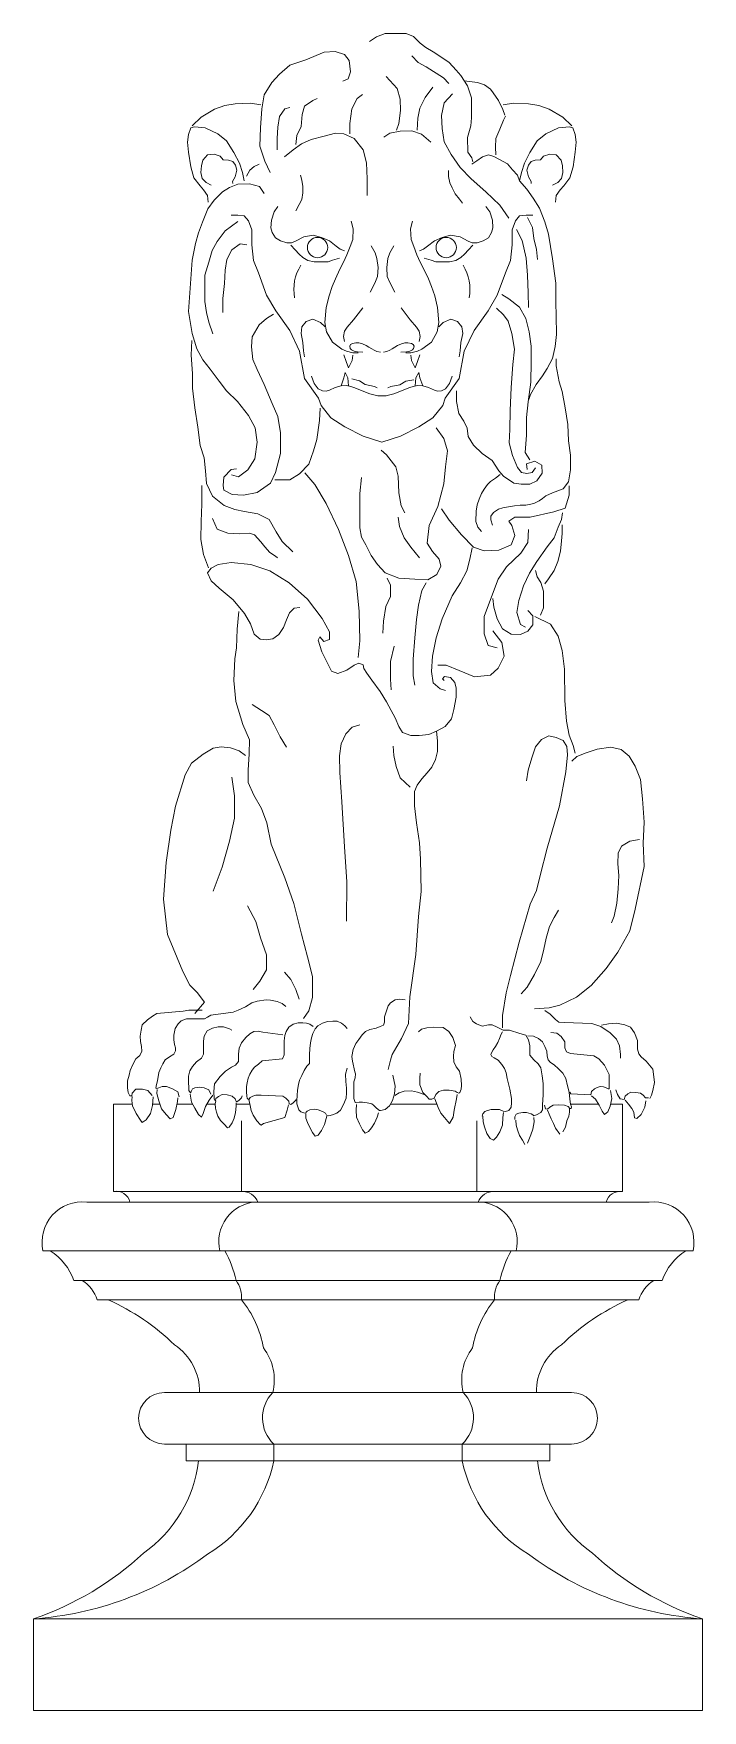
# Model space of a CAD drawing. Extents: x 23259 to 24153, y 21358 to 22248.
# Drawn here: x 23259 to 23614, y 21358 to 22248 of the extents above; entities that cross this region are included whole.
import ezdxf

# ---------------------------------------------------------------- set-up
doc = ezdxf.new("R2010")
doc.units = 0
doc.header["$MEASUREMENT"] = 0
doc.layers.add('www.cadpirate.com', color=7, linetype='CONTINUOUS', lineweight=5)

# ---------------------------------------------------------------- blocks, each defined once
blk = doc.blocks.new('A$C6BB95B9E')
at = {"layer": 'www.cadpirate.com'}
for p, q in [((42.5, 275.44), (42.5, 321.78)), ((52.47, 321.78), (42.5, 321.78)), ((67.14, 321.78), (63.14, 321.78)), ((84.33, 321.78), (76.12, 321.78)), ((96.43, 321.78), (91.96, 321.78)), ((114.76, 321.78), (107.55, 321.78)), ((179.76, 321.78), (179.84, 321.78)), ((189.41, 321.78), (214.07, 321.78)), ((284.92, 321.78), (299.96, 321.78)), ((306.17, 321.78), (312.5, 321.78)), ((312.5, 275.44), (312.5, 321.78)), ((110.41, 275.44), (110.41, 312.99)), ((235.26, 275.44), (235.26, 312.99)), ((177.5, 269.84), (28.26, 269.84)), ((177.5, 275.44), (42.5, 275.44)), ((177.5, 275.44), (312.5, 275.44)), ((177.5, 269.84), (326.74, 269.84)), ((177.5, 243.89), (5.01, 243.89)), ((177.5, 243.89), (349.99, 243.89)), ((177.5, 228.17), (21.42, 228.17)), ((177.5, 228.17), (333.58, 228.17)), ((177.5, 217.93), (33.73, 217.93)), ((177.5, 217.93), (321.27, 217.93)), ((177.5, 168.74), (69.42, 168.74)), ((177.5, 168.74), (285.58, 168.74)), ((177.5, 141.42), (69.42, 141.42)), ((80.93, 132.54), (80.93, 141.42)), ((127.51, 132.54), (127.51, 141.42)), ((177.5, 141.42), (285.58, 141.42)), ((227.49, 132.54), (227.49, 141.42)), ((274.07, 132.54), (274.07, 141.42)), ((177.5, 132.54), (80.93, 132.54)), ((177.5, 132.54), (274.07, 132.54)), ((177.5, 48.66), (0, 48.66)), ((0, 48.66), (0, 0)), ((177.5, 48.66), (355, 48.66)), ((355, 48.66), (355, 0)), ((0, 0), (177.5, 0)), ((355, 0), (177.5, 0))]:
    blk.add_line(p, q, dxfattribs=at)
for points in [[(178.27, 885.8), (181.93, 888.24), (186.61, 890), (192.71, 890), (197.8, 890), (201.67, 888.38), (205.18, 884.93), (208.18, 882.55), (212.04, 880.31), (217.13, 876.86), (220.59, 874.62), (224.25, 870.56), (226.69, 867.71), (230.36, 862.22), (232.39, 855.92), (232.39, 851.45), (232.39, 845.35), (231.99, 841.08), (230.36, 834.77), (230.56, 827.05), (232.6, 824), (233.21, 821.97)], [(125.52, 816.3), (122.67, 822.31), (120.14, 830.21), (120.46, 840.01), (121.09, 850.12), (122.36, 857.39), (126.47, 864.03), (130.58, 868.45), (135.96, 873.19), (144.5, 876.04), (154.31, 880.15), (160, 880.46), (165.06, 878.88), (167.59, 875.72), (168.23, 869.72), (166.96, 865.93), (164.11, 864.66)], [(200.74, 878.25), (204.15, 874.55), (208.43, 872.27), (217.54, 866.58), (220.39, 863.45)], [(192.58, 838.74), (193.85, 842.22), (194.8, 849.17), (194.48, 855.18), (192.9, 860.87), (187.21, 867.19)], [(228.53, 864.97), (235.59, 864.1), (239.4, 862.83), (242.58, 860.45), (243.85, 858.55), (246.71, 854.42), (249.09, 849.66), (250.2, 846.65)], [(139.12, 831.16), (139.76, 835.9), (141.97, 840.64), (142.6, 846.96), (143.87, 851.39), (148.3, 854.55), (150.51, 855.49)], [(167.91, 836.85), (167.91, 842.22), (168.86, 850.12), (171.71, 855.49), (174.55, 857.71)], [(203.66, 838.74), (203.97, 845.06), (204.92, 850.44), (207.77, 856.13), (211.88, 861.5)], [(222.33, 858), (217.9, 853.2), (216.42, 846.56), (216.79, 839.54), (217.9, 832.53), (221.6, 825.89), (226.4, 818.87), (232.31, 812.97), (240.07, 805.96), (247.46, 798.94), (252.26, 791.93)], [(84.11, 841.07), (88.88, 845.65), (96.02, 849.86), (101.52, 851.87), (107.02, 852.61), (115.08, 852.97), (120.58, 852.24)], [(129.32, 828.31), (129.32, 834.32), (129.63, 840.32), (130.58, 846.01), (133.43, 850.12), (135.96, 850.75)], [(245.28, 825.55), (245.12, 829.67), (245.28, 834.27), (247.5, 839.19), (249.41, 843.95), (250.52, 846.17)], [(285.64, 841.07), (280.87, 845.65), (273.73, 849.86), (268.23, 851.87), (262.73, 852.61), (254.67, 852.97), (249.17, 852.24)], [(92.72, 800.43), (92.36, 804.09), (90.26, 807.09), (88.37, 809.09), (85.07, 813.45), (83.42, 819.34), (82.24, 826.99), (81.77, 832.29), (82.28, 836.49), (83.56, 839.97), (85.39, 840.52), (91.08, 839.97), (97.86, 836.86), (102.44, 833.02), (106.28, 826.79), (109.22, 821.12), (110.87, 816.17), (111.78, 811.78)], [(133.11, 824.52), (137.86, 828.31), (142.29, 831.47), (147.35, 833.69), (154.31, 835.58), (160.32, 837.16), (164.75, 836.85), (170.12, 834.32), (174.87, 828.31), (176.77, 821.36), (177.08, 812.83), (177.08, 803.98)], [(185.94, 834.95), (189.1, 837.16), (194.48, 838.11), (200.81, 838.43), (205.87, 836.53), (210.93, 832.42)], [(277.03, 800.43), (277.39, 804.09), (279.49, 807.09), (281.38, 809.09), (284.68, 813.45), (286.33, 819.34), (287.51, 826.99), (287.98, 832.29), (287.47, 836.49), (286.19, 839.97), (284.35, 840.52), (278.67, 839.97), (271.89, 836.86), (267.31, 833.02), (263.47, 826.79), (260.53, 821.12), (258.88, 816.17), (257.97, 811.78)], [(94.26, 809.45), (91.55, 810.86), (89.55, 813.1), (88.84, 816.28), (89.08, 819.81), (89.79, 822.87), (92.38, 825.58), (95.8, 826.05), (99.1, 824.99), (100.63, 822.99), (103.46, 822.87), (105.7, 822.05), (107.11, 820.16), (107.94, 817.45), (106.99, 813.92), (105.58, 811.45), (105.7, 810.39)], [(113.01, 814.39), (114.77, 817.57), (117.13, 819.46), (119.72, 820.63)], [(232.57, 820.63), (235.27, 822.53), (238.29, 824.59), (241.47, 825.55), (244.32, 824.75), (247.34, 823.17), (251.47, 820.79), (254.17, 817.61), (256.87, 814.76)], [(275.49, 809.45), (278.2, 810.86), (280.2, 813.1), (280.91, 816.28), (280.67, 819.81), (279.96, 822.87), (277.37, 825.58), (273.95, 826.05), (270.65, 824.99), (269.12, 822.99), (266.29, 822.87), (264.05, 822.05), (262.64, 820.16), (261.81, 817.45), (262.76, 813.92), (264.17, 811.45), (264.05, 810.39)], [(105.06, 655.74), (108.7, 654.77), (113.8, 658.41), (117.44, 664.23), (118.65, 673.2), (117.68, 680.72), (114.04, 687.27), (108.21, 694.79), (102.39, 700.36), (98.43, 705.48), (93.77, 711.85), (89.84, 716.76), (86.65, 722.64), (84.19, 730.74), (82.23, 742.51), (84.19, 769.72), (85.91, 778.55), (87.58, 784.3), (89.61, 789.87), (92.52, 796.95), (95.81, 801.5), (100.24, 806.06), (104.04, 808.21), (108.35, 810.11), (114.68, 810.23), (119.87, 808.84), (122.4, 805.05)], [(141.63, 814.84), (142.35, 812.2), (142.83, 808.83), (142.83, 805.47), (142.35, 801.87), (140.91, 799.23), (139.23, 795.87)], [(220.2, 817.24), (220.2, 814.12), (220.92, 810.76), (222.12, 808.11), (223.81, 804.99), (225.97, 802.11), (227.65, 799.95)], [(256.87, 814.76), (257.97, 811.78), (261.75, 807.34), (265.1, 802.71), (268.58, 797.31), (271.28, 790.1), (273.34, 783.54), (275.33, 770.38), (277.12, 757.56), (277.12, 747.18), (277.37, 740.24), (277.49, 730.28), (276.9, 723.95), (275.5, 717.51), (272.56, 712.23), (270.1, 708.42), (266.7, 703.73), (263.65, 698.46), (262.83, 695.77)], [(104.85, 793.66), (108.35, 793.66), (111.86, 793.22), (114.05, 790.6), (115.8, 785.78), (115.8, 777.91), (116.67, 769.59), (119.3, 763.03), (123.68, 751.21), (128.5, 742.9), (135.95, 732.39), (141.2, 721.45), (143.83, 707.01), (151.28, 696.51), (152.59, 692.57), (157.85, 686.01), (165.29, 681.19), (174.93, 676.38), (184.87, 673.07)], [(129.73, 798.12), (127.62, 795.32), (126.22, 790.89), (125.99, 786.92), (126.69, 784.35), (128.32, 781.55), (131.13, 779.92), (134.4, 778.99), (136.97, 778.99), (139.01, 779.87), (143.37, 782.12), (148.48, 783.02), (152.84, 781.82), (157.04, 780.02), (160.65, 777.17), (162.75, 775.52), (165.01, 774.62)], [(264.9, 793.66), (261.4, 793.66), (257.89, 793.22), (255.7, 790.6), (253.95, 785.78), (253.95, 777.91), (253.08, 769.59), (250.45, 763.03), (246.07, 751.21), (241.25, 742.9), (233.8, 732.39), (228.55, 721.45), (225.92, 707.01), (218.47, 696.51), (217.16, 692.57), (211.9, 686.01), (204.46, 681.19), (194.82, 676.38), (184.87, 673.07)], [(240.02, 798.12), (242.13, 795.32), (243.53, 790.89), (243.76, 786.92), (243.06, 784.35), (241.42, 781.55), (238.62, 779.92), (235.35, 778.99), (232.78, 778.99), (230.74, 779.87), (226.38, 782.12), (221.27, 783.02), (216.91, 781.82), (212.71, 780.02), (209.1, 777.17), (207, 775.52), (204.74, 774.62)], [(262.21, 792.32), (264.79, 787.15), (265.5, 781.28), (266.91, 775.41), (267.38, 770.01)], [(108.35, 790.16), (101.78, 785.35), (97.4, 779.66), (94.77, 774.84), (93.02, 768.72), (90.83, 761.71), (90.83, 755.15), (90.83, 747.71), (91.71, 742.02), (93.02, 736.77), (95.21, 730.64)], [(168.55, 790.34), (169.71, 786.27), (169.42, 780.74), (167.97, 776.95), (166.27, 772.49), (164.48, 768.69), (162.58, 765), (160.2, 759.89), (158.53, 755.72), (156.82, 750.82), (155.34, 744.54), (154.6, 736.6), (155.53, 731.63), (158.62, 726.21), (163.6, 722.54), (166, 721.38), (169.53, 720.46), (172.24, 720.62)], [(201.2, 790.34), (200.04, 786.27), (200.33, 780.74), (201.78, 776.95), (203.48, 772.49), (205.27, 768.69), (207.17, 765), (209.55, 759.89), (211.22, 755.72), (212.93, 750.82), (214.41, 744.54), (215.15, 736.6), (214.22, 731.63), (211.13, 726.21), (206.15, 722.54), (203.75, 721.38), (200.22, 720.46), (197.5, 720.62)], [(256.33, 785.98), (259.39, 780.11), (261.5, 770.71), (262.21, 761.79), (262.44, 752.4), (262.68, 744.65)], [(113.17, 777.91), (109.67, 778.34), (105.29, 775.28), (102.66, 770.03), (101.78, 764.34), (101.34, 757.34), (100.47, 749.46), (100.47, 742.02)], [(136.61, 777.62), (138.86, 775.22), (140.97, 772.97), (142.92, 771.16), (145.62, 769.51), (148.93, 768.91), (152.24, 768.91), (156.29, 768.91), (158.7, 769.66), (162.45, 770.86)], [(179.15, 777.28), (181.27, 773.62), (182.23, 770.54), (182.81, 765.92), (182.62, 761.1), (181.07, 757.45), (178.57, 752.82)], [(191.16, 777.28), (189.04, 773.62), (188.08, 770.54), (187.5, 765.92), (187.69, 761.1), (189.23, 757.45), (191.74, 752.82)], [(233.14, 777.62), (230.89, 775.22), (228.78, 772.97), (226.83, 771.16), (224.12, 769.51), (220.82, 768.91), (217.51, 768.91), (213.46, 768.91), (211.05, 769.66), (207.3, 770.86)], [(248.55, 751.46), (252.27, 749.14), (257.84, 744.73), (261.33, 738.69), (262.96, 731.72), (264.12, 724.06), (264.12, 715.7), (263.89, 705.02), (262.49, 694.57), (261.56, 686.21), (261.56, 676.92), (260.87, 667.63), (263.42, 663.69)], [(127.33, 741.08), (123.55, 738.82), (119.78, 735.43), (116.01, 729.02), (115.63, 723.74), (116.38, 716.96), (118.65, 711.68), (122.42, 703.76), (126.57, 693.58), (129.59, 686.8), (131.1, 678.12), (131.1, 667.19), (128.46, 657.01), (125.82, 651.36), (118.65, 646.46), (111.48, 644.95), (105.44, 645.33), (100.91, 647.59), (100.69, 650.17), (100.93, 654.53), (104.82, 658.65), (107.73, 658.9)], [(165.04, 726.53), (164.49, 729.27), (165.04, 732.01), (166.5, 734.2), (169.79, 738.04), (174.73, 744.43)], [(204.71, 726.53), (205.26, 729.27), (204.71, 732.01), (203.25, 734.2), (199.96, 738.04), (195.02, 744.43)], [(266.44, 659.51), (264.58, 656.95), (261.8, 656.49), (259.01, 656.95), (256.91, 659.74), (254.13, 666.01), (252.5, 672.74), (252.73, 679.94), (252.96, 689.93), (253.43, 702.23), (254.36, 714.31), (255.29, 722.44), (253.89, 730.8), (251.8, 737.3), (249.48, 740.78), (245.76, 744.26)], [(154.72, 734.43), (152.33, 736.64), (148.25, 738.34), (144.67, 737.15), (142.45, 734.26), (141.94, 730.86), (142.96, 726.09), (143.31, 721.66), (143.82, 718.43)], [(215.03, 734.43), (217.42, 736.64), (221.5, 738.34), (225.08, 737.15), (227.3, 734.26), (227.81, 730.86), (226.78, 726.09), (226.44, 721.66), (225.93, 718.43)], [(84.02, 727.07), (83.71, 719.25), (84.34, 709.56), (84.34, 701.75), (85.59, 691.43), (87.15, 681.12), (88.4, 671.43), (90.59, 664.87), (91.22, 657.99), (91.84, 651.11), (94.97, 644.55), (101.23, 639.55), (106.86, 637.36), (111.87, 636.42), (119.06, 635.17), (125.01, 632.04), (128.76, 625.48), (131.89, 620.48), (137.52, 614.85)], [(184.11, 720.82), (182.23, 721.18), (180.71, 721.9), (179.48, 722.62), (177.96, 723.49), (176.58, 724.43), (174.55, 725.37), (172.67, 725.81), (171.08, 725.88), (169.2, 725.44), (168.26, 724.94), (167.82, 724), (168.04, 722.91), (168.69, 722.12), (170.07, 721.47), (171.88, 721.11), (174.84, 720.89)], [(185.64, 720.82), (187.52, 721.18), (189.04, 721.9), (190.27, 722.62), (191.79, 723.49), (193.17, 724.43), (195.2, 725.37), (197.08, 725.81), (198.67, 725.88), (200.55, 725.44), (201.49, 724.94), (201.93, 724), (201.71, 722.91), (201.06, 722.12), (199.68, 721.47), (197.87, 721.11), (194.91, 720.89)], [(164.67, 719.41), (165.97, 715.91), (167.14, 712.53), (169.09, 716.43), (169.48, 719.28)], [(205.08, 719.41), (203.78, 715.91), (202.61, 712.53), (200.66, 716.43), (200.27, 719.28)], [(277.38, 717.31), (277.38, 713.64), (278.93, 705.22), (280.51, 700.1), (282.09, 691.44), (283.47, 682.58), (283.86, 673.92), (285.04, 666.24), (285.04, 658.37), (283.86, 652.07), (281.1, 648.33), (275.39, 646.16), (271.9, 644.58), (270.13, 643.19), (268.35, 641.92), (265.82, 640.78), (263.92, 640.27), (261.26, 639.77), (258.34, 639.64), (255.17, 639.39), (252.13, 638.75), (249.09, 638.25), (246.81, 637.49), (244.15, 635.72), (242.75, 633.82), (242.63, 631.92), (243.51, 629.13)], [(147.51, 708.22), (148.93, 704.26), (151.05, 701.42), (153.27, 700.43), (155.3, 700.13), (157, 700.72), (160.12, 702.13), (163.24, 702.98), (166.03, 703.21), (168.33, 702.69), (170.04, 702.17), (178.54, 698.8), (180.64, 698.17), (182.66, 697.74), (184.28, 697.66), (184.87, 697.66)], [(163.24, 702.98), (164.67, 707.33), (165.32, 710.19), (166.88, 707.2), (167.18, 702.95)], [(168.83, 706.67), (173.06, 705.77), (176.08, 703.81), (180.91, 702.75), (182.42, 702)], [(222.24, 708.22), (220.82, 704.26), (218.7, 701.42), (216.48, 700.43), (214.45, 700.13), (212.74, 700.72), (209.63, 702.13), (206.51, 702.98), (203.72, 703.21), (201.42, 702.69), (199.71, 702.17), (191.21, 698.8), (189.11, 698.17), (187.09, 697.74), (185.47, 697.66), (184.87, 697.66)], [(201.75, 706.21), (197.5, 705.43), (194.43, 703.55), (189.57, 702.63), (188.04, 701.92)], [(206.51, 702.98), (205.08, 707.33), (204.43, 710.19), (202.87, 707.2), (202.57, 702.95)], [(224.38, 700.38), (224.38, 694.8), (225.77, 688.3), (228.33, 684.35), (230.19, 680.64), (230.65, 676.22), (233.44, 671.58), (238.09, 667.17), (243.43, 663.45), (246.92, 657.88), (249.48, 655.09), (254.82, 651.38), (258.77, 650.91), (263.42, 650.91), (267.14, 652.54), (269.93, 656.72), (269.7, 660.9), (265.98, 662.99), (261.56, 661.6), (262.03, 658.58)], [(152.15, 691.26), (151.71, 684.69), (150.4, 674.63), (148.65, 668.5), (146.02, 661.5), (141.2, 656.25), (135.95, 653.19), (128.06, 653.19)], [(173.97, 654.34), (173.16, 645.84), (173.16, 636.52), (173.16, 627.61), (173.97, 622.75), (176.4, 618.7), (179.24, 613.03), (182.48, 608.17), (186.53, 603.72), (193.83, 600.88), (202.34, 600.48), (209.23, 600.07), (214.09, 602.91), (216.12, 607.36), (215.31, 611.01), (211.66, 615.06), (208.82, 619.51), (210.04, 628.83), (214.5, 638.95), (217.74, 651.1), (218.55, 660.01), (219.77, 668.51), (217.74, 674.99), (213.69, 680.66)], [(184.5, 668.92), (187.34, 666.49), (192.21, 660.01), (193.42, 655.15), (193.83, 646.24), (195.04, 639.36), (197.07, 635.71)], [(89.34, 650.17), (89.34, 640.17), (89.03, 631.11), (88.72, 621.42), (90.28, 613.6), (92.78, 606.41)], [(143.97, 656.77), (149.24, 650.69), (155.32, 640.57), (161.81, 626.8), (167.08, 613.03), (171.13, 599.26), (172.75, 583.47), (173.16, 567.68), (172.34, 558.77)], [(216.52, 637.74), (220.58, 631.66), (227.06, 623.97), (233.55, 617.49), (239.22, 615.46), (246.92, 615.87), (253.41, 618.7), (255.43, 623.56), (253.81, 628.83), (252.19, 631.26), (255.43, 633.28), (263.54, 633.28), (276.1, 636.12), (282.18, 638.14), (284.21, 645.03), (284.21, 649.88)], [(247.57, 655.97), (245.16, 654.08), (242.5, 652.18), (240.85, 650.66), (239.2, 648.25), (237.68, 645.85), (236.54, 642.93), (235.4, 639.89), (234.9, 636.48), (234.77, 631.03), (235.78, 627.99), (237.68, 625.71)], [(94.97, 632.67), (97.48, 627.04), (103.11, 624.85), (109.05, 624.54), (114.68, 624.85), (117.18, 623.92), (120.63, 620.17), (122.82, 617.66), (125.32, 614.54), (128.45, 612.66), (129.39, 611.73)], [(193.42, 633.28), (194.23, 628.42), (196.66, 622.35), (200.31, 617.49), (204.77, 611.82)], [(261.08, 574.96), (258.36, 576.42), (256.48, 582.69), (257.53, 589.17), (260.03, 596.9), (263.17, 603.58), (267.14, 609.85), (272.58, 617.58), (276.34, 622.39), (278.43, 628.03), (280.11, 632), (280.73, 635.55)], [(246.11, 564.03), (241.25, 565.25), (239.22, 571.32), (239.22, 580.64), (242.46, 589.55), (246.52, 600.48), (250.97, 606.96), (258.68, 614.25), (262.32, 619.92), (262.73, 626.8)], [(271.33, 597.94), (273.21, 600.66), (276.34, 605.05), (278.23, 609.85), (279.69, 615.28), (280.11, 620.71), (280.53, 624.68), (280.53, 629.28)], [(232.74, 617.08), (231.52, 611.01), (229.9, 604.93), (226.66, 598.45), (222.2, 591.57), (216.93, 579.42), (213.69, 569.3), (211.66, 559.58), (211.25, 551.48), (212.07, 545.41), (215.71, 542.17), (218.55, 541.36)], [(141.25, 585.35), (138.3, 585.02), (135.84, 582.56), (134.2, 578.79), (132.72, 574.7), (130.26, 571.09), (126.98, 568.8), (123.54, 568.3), (120.25, 568.63), (117.14, 571.25), (115.17, 576.66), (111.89, 582.23), (105.98, 589.45), (98.44, 595.67), (94.18, 599.61), (92.37, 603.87), (94.34, 606.33), (97.95, 608.13), (104.84, 609.28), (115.33, 608.29), (125.34, 604.85), (135.67, 598.46), (145.35, 589.77), (153.22, 579.61), (157, 572.4), (157, 568.47), (154.11, 567.38), (151.94, 569.76), (151.1, 568.01), (152.99, 561.77), (158.14, 551.59), (161.42, 550.44), (166.18, 552.08), (170.12, 554.7), (172.65, 555.77), (175.02, 554.88), (175.31, 552.96), (176.94, 550.46), (179.6, 546.77), (183.88, 540.86), (187.28, 535.4), (189.8, 530.78), (191.87, 526.8), (193.79, 522.22), (195.86, 518.98), (200.29, 517.5), (204.72, 517.5), (209.74, 517.95), (213.88, 519.72), (218.46, 522.22), (221.85, 526.21), (223.04, 531.23), (224.22, 537.87), (224.22, 542.59), (223.63, 545.54), (221.26, 548.2), (218.16, 548.79), (216.98, 547.46), (217.87, 546.72)], [(187.75, 600.88), (189.37, 597.24), (189.37, 591.17), (186.94, 585.9), (185.72, 578.21), (185.31, 571.73)], [(208.42, 598.45), (205.99, 594.41), (204.36, 586.71), (203.15, 579.02), (202.34, 569.3), (201.53, 557.96), (201.53, 549.05), (202.34, 544.19)], [(266.31, 605.05), (267.35, 601.7), (269.23, 598.57), (270.7, 593.97), (270.7, 589.38), (270.7, 585.2), (269.03, 581.23)], [(243.73, 590.21), (244.35, 585.62), (246.03, 579.35), (248.95, 574.13), (253.55, 571.2), (258.36, 570.99), (262.33, 572.87), (265.05, 576.22), (265.05, 581.02), (262.33, 583.74)], [(143.21, 367.27), (146.07, 371.4), (147.97, 378.39), (147.97, 389.51), (145.43, 399.99), (142.25, 412.06), (138.12, 428.26), (133.35, 441.92), (126.04, 459.71), (123.81, 471.15), (120.95, 478.77), (116.82, 485.76), (113.9, 492.44), (113.9, 499.06), (114.41, 507.73), (114.66, 515.12), (111.09, 523.27), (107.27, 535.5), (106.25, 546.71), (106.76, 558.17), (107.63, 564.04), (108.12, 573.88), (108.94, 583.22)], [(266.02, 580.56), (274.33, 576.49), (278.43, 570.2), (280.63, 562.53), (281.72, 552.68), (281.99, 535.99), (282.82, 525.04), (284.19, 517.65), (286.38, 512.18), (287.47, 508.07)], [(214.5, 554.72), (218.96, 554.72), (225.85, 551.88), (233.95, 548.64), (242.46, 549.45), (246.52, 553.1), (249.76, 559.58), (248.54, 566.87), (243.68, 572.94)], [(191.39, 564.84), (189.37, 556.74), (189.37, 547.43), (189.77, 541.76)], [(115.96, 533.91), (120.93, 530.8), (124.97, 528.01), (127.77, 523.04), (130.88, 516.82), (134.3, 511.23)], [(173.18, 523.04), (169.13, 521.79), (165.71, 518.38), (163.22, 513.09), (162.29, 506.57), (162.6, 497.87), (163.53, 482.33), (165.09, 458.41), (166.33, 439.77), (166.02, 418.95)], [(213.92, 519.77), (214.35, 514.67), (214.35, 508.94), (213.29, 504.7), (211.37, 500.66), (208.82, 497.69), (206.06, 494.5), (203.51, 491.11), (202.24, 487.71), (202.24, 480.07), (203.3, 471.15), (204.79, 460.53), (205.42, 451.83), (205.64, 434.74), (204.36, 421.36), (202.88, 401.19), (199.68, 378.77), (199.04, 364.54), (195.22, 356.69), (190.33, 348.2), (189.51, 345.08), (188.17, 340.26)], [(261.67, 493.45), (262.54, 499.1), (264.5, 505.61), (266.45, 511.47), (269.5, 515.38), (273.41, 517.33), (277.32, 516.46), (281.01, 514.73), (282.97, 511.69), (283.4, 507.13), (282.53, 498.23), (279.05, 480.21), (272.54, 457.64), (268.84, 443.2), (266.88, 435.17), (263.62, 428), (257.76, 407.82), (253.19, 390.02), (250.79, 380.8), (248.84, 368.86), (248.84, 362.35)], [(112.4, 506.81), (109.16, 509.33), (104.47, 510.95), (99.61, 511.49), (95.29, 510.77), (90.06, 507.53), (83.76, 502.85), (80.52, 496.55), (75.31, 479.96), (72.84, 467.26), (70.37, 449.97), (68.95, 430.57), (71.07, 411.87), (79.19, 392.12), (82.93, 384.91), (86.79, 381.05), (90.65, 375.84), (85.64, 369.94)], [(190.9, 511.85), (191.21, 506.88), (192.46, 500.98), (194.63, 495.07), (199.92, 490.1)], [(265.93, 372.39), (273.73, 372.88), (279.34, 374.34), (288.13, 378.49), (295.93, 384.82), (303.98, 393.84), (310.08, 402.37), (316.42, 413.83), (319.35, 425.28), (323.99, 447.95), (323.5, 460.38), (323.99, 471.46), (323.26, 483.89), (322.04, 494.13), (319.36, 501.2), (316.18, 506.56), (311.79, 509.97), (306.43, 511.19), (299.11, 510.22), (293.25, 508.27), (288.38, 506.32), (285.69, 503.88)], [(105.29, 495.38), (106.59, 485.37), (106.59, 473.63), (103.98, 461.45), (100.06, 447.53), (95.27, 434.91)], [(306.67, 417.97), (308.13, 421.63), (309.59, 428.45), (310.33, 436.01), (310.57, 443.08), (310.08, 449.41), (310.33, 455.02), (312.03, 458.67), (316.42, 461.36), (321.55, 462.33)], [(113.56, 427.08), (117.91, 418.82), (120.52, 410.12), (123.57, 400.99), (123.57, 393.16), (120.09, 387.07), (116.61, 382.72)], [(278.61, 424.7), (276.22, 420.79), (273.83, 416.01), (272.09, 409.94), (270.79, 404.07), (269.27, 397.56), (265.79, 390.62), (261.88, 383.89), (258.84, 380.41)], [(133.15, 391.85), (136.63, 387.94), (139.24, 382.72), (140.99, 377.5)], [(133.84, 373.7), (131.99, 375.24), (129.23, 376.31), (125.84, 376.93), (123.38, 377.08), (118.62, 376.47), (115.85, 375.55), (112.46, 373.39), (108.62, 371.7), (106.01, 370.63), (94.07, 368.94), (92.38, 368.02), (90.68, 367.1), (88.38, 367.1), (84.23, 367.1), (81.15, 367.1), (78.38, 366.02), (76.69, 364.48), (75.15, 361.87), (74.38, 358.34), (74.38, 355.88), (74.85, 353.42), (75.31, 351.73), (75.31, 350.04), (74.38, 348.35), (72.08, 346.82), (69.92, 345.28), (68.54, 343.13), (67.62, 341.13), (66.54, 338.52), (65.77, 334.22), (65.26, 332.22), (64.86, 330.24), (65.36, 330.14), (66.45, 330.54), (68.23, 331.23), (70.5, 331.13), (73.67, 329.95), (76.54, 328.37), (77.33, 325.7)], [(197.23, 377.2), (194.41, 377.55), (191.93, 377.2), (189.46, 375.61), (188.23, 374.03), (187.35, 371.38), (186.29, 368.21), (186.29, 365.38), (185.76, 363.8), (183.99, 362.92), (181.87, 362.21), (178.52, 361.5), (176.22, 360.27), (174.46, 358.51), (172.69, 356.04), (171.1, 353.92), (169.69, 350.75), (168.99, 347.04), (169.34, 344.57), (170.58, 338.93), (170.93, 337.87), (170.75, 335.75), (170.05, 333.64), (170.05, 330.82), (170.05, 327.99), (170.05, 324.82), (170.75, 322.7), (171.28, 322.53), (172.87, 322.88), (174.64, 322.88), (177.11, 322.53), (179.58, 322), (180.46, 321.29), (182.05, 319.7), (183.64, 318.47), (184.17, 318.47), (186.64, 319), (188.93, 320.94), (190.52, 323.76), (191.58, 327.29), (191.93, 331.34), (190.7, 337.16)], [(89.5, 371.6), (85.62, 371.6), (82.33, 371.6), (79.42, 371.21), (65.44, 369.85), (63.11, 368.5), (60.4, 366.56), (57.68, 363.85), (57.1, 361.14), (56.52, 357.84), (56.72, 355.13), (57.3, 352.42), (57.49, 349.9), (56.33, 347.58), (54.2, 345.83), (52.45, 342.54), (51.29, 339.64), (50.71, 337.12), (49.93, 334.21), (49.93, 330.53), (50.22, 328.06), (51.1, 326.19), (52.22, 326.19), (52.34, 327.68), (54.21, 329.68), (57.83, 329.8), (60.57, 329.05), (62.94, 326.44)], [(148.47, 363.06), (146.57, 364.25), (144.78, 364.73), (142.87, 364.97), (140.36, 364.97), (137.86, 364.25), (135.47, 362.58), (134.04, 360.32), (133.32, 358.17), (133.09, 355.43), (132.97, 352.57), (132.97, 350.31), (132.97, 347.92), (132.13, 345.9), (121.37, 344.7), (119.46, 343.04), (117.32, 341.37), (116.01, 339.82), (114.81, 337.67), (113.86, 335.65), (113.38, 333.14), (113.02, 331.12), (113.02, 328.26), (113.14, 326.11), (113.38, 324.92), (113.83, 324.42), (114.5, 324.51), (114.98, 325.28), (116.32, 326.04), (118.04, 326.62), (120.81, 326.62), (132.24, 325.95), (133.87, 324.99), (135.4, 323.46), (135.69, 321.93), (136.55, 321.65), (137.7, 322.41), (139.13, 323.84), (139.13, 324.32)], [(166.49, 361.9), (165.25, 363.34), (163.4, 364.78), (161.13, 365.81), (158.87, 365.81), (155.98, 365.6), (153.3, 364.78), (150.83, 363.34), (149.39, 361.69), (148.16, 359.22), (147.54, 356.96), (146.92, 354.28), (146.71, 351.4), (146.51, 347.9), (146.51, 345.02), (146.51, 343.38), (145.07, 341.94), (143.63, 339.67), (142.39, 337), (141.15, 334.53), (140.59, 332.18), (140.06, 329.27), (139.93, 326.36), (139.79, 323.71), (139.79, 321.99), (140.19, 320.4), (140.85, 318.81), (141.91, 317.75), (143.5, 317.22), (144.43, 316.96), (144.7, 317.49), (145.23, 318.15), (146.55, 318.81), (148.93, 319.08), (151.05, 318.81), (153.31, 317.89), (155.03, 316.96), (155.56, 315.9), (156.75, 315.64), (158.74, 316.17), (160.99, 316.96), (162.84, 318.55), (164.57, 321.59), (165.89, 324.9), (166.16, 327.81), (166.16, 330.33), (165.76, 333.77), (165.49, 337.74), (166.42, 340.92)], [(231.75, 368.17), (233.13, 365.59), (235.11, 364.41), (238.09, 363.22), (241.46, 363.81), (243.44, 363.81), (246.02, 362.62), (249.19, 361.04), (252.56, 361.04), (258.11, 359.26), (261.28, 358.47), (262.67, 355.89), (263.46, 352.72), (263.46, 350.35), (263.46, 347.77), (265.44, 345.39), (267.82, 343.22), (269.21, 341.04), (270, 336.88), (270.4, 332.72), (270.4, 326.78), (270.16, 321.4), (270.16, 318.72), (269.14, 317.32), (266.97, 316.18), (265.57, 315.67), (264.93, 316.05), (264.17, 316.68), (261.62, 317.32), (259.71, 317.32), (257.54, 317.07), (256.14, 316.56), (255.37, 315.03), (255.37, 313.63)], [(271.27, 371.46), (274.11, 369.51), (276.95, 366.67), (278.73, 365.25), (281.57, 365.08), (296.24, 364.54), (301.03, 362.95), (306, 359.57), (309.38, 356.2), (310.98, 352.83), (311.51, 348.22), (311.51, 346.27)], [(105.31, 361.01), (103.94, 361.69), (100.87, 362.88), (97.96, 362.88), (95.06, 362.2), (92.16, 360.67), (90.62, 357.94), (90.11, 355.21), (90.11, 352.65), (90.28, 350.43), (90.28, 348.38), (89.08, 346.16), (86.52, 344.29), (84.3, 341.73), (82.94, 339.51), (82.25, 336.61), (82.25, 333.37), (82.42, 330.64), (82.5, 329.1), (83.26, 327.79), (83.48, 327.79), (83.59, 328.55), (84.36, 329.87), (85.68, 330.42), (87.99, 330.75), (90.62, 330.42), (93.04, 329.32), (94.03, 327.02)], [(132.23, 358.57), (121.64, 360.02), (119.28, 360.56), (116.92, 360.38), (114.74, 359.11), (112.75, 357.12), (110.39, 354.4), (109.12, 351.5), (108.76, 348.24), (108.76, 344.43), (107.12, 342.44), (105.13, 341.35), (101.86, 339.36), (98.96, 336.46), (96.06, 332.65), (95.7, 328.48), (95.88, 324.68), (95.95, 324.06), (96.53, 323.71), (96.77, 324.76), (98.17, 325.81), (100.15, 326.86), (102.72, 326.74), (105.4, 326.04), (107.03, 324.64), (107.5, 323.13), (107.97, 323.01), (109.13, 323.83), (110.3, 325.11), (110.77, 326.28)], [(204.28, 360.13), (205.93, 361.62), (208.77, 362.37), (212.06, 362.67), (217.45, 362.52), (220.44, 360.28), (222.54, 357.14), (223.88, 352.95), (223.13, 349.66), (222.84, 347.27), (222.99, 344.28), (224.33, 341.59), (225.98, 339.35), (226.88, 335.01), (227.03, 331.72), (226.86, 329.66), (226.25, 328), (225.65, 327.55), (224.89, 328), (223.83, 328.76), (220.66, 329.21), (217.48, 329.21), (215.06, 328.45), (213.54, 326.94), (212.64, 324.98), (211.43, 324.52), (209.91, 324.52), (208.7, 325.88), (206.58, 328), (205.07, 332.08), (205.07, 335.56), (205.22, 338.28)], [(248.87, 360.25), (248.1, 358.85), (247.21, 356.68), (246.32, 354.52), (245.17, 352.48), (243.9, 350.7), (243.26, 349.3), (242.75, 348.15), (243.13, 347.13), (244.41, 346.37), (246.57, 345.09), (248.61, 342.8), (250.02, 340.76), (250.91, 338.34), (251.29, 335.41), (252.69, 329.81), (253.59, 324.84), (253.71, 322.42), (253.46, 320.25), (252.18, 318.47), (250.53, 317.83), (249.25, 318.09), (247.34, 318.98), (246.96, 318.98), (244.66, 318.98), (242.88, 318.98), (240.96, 318.47), (239.43, 317.83), (238.41, 316.68), (238.03, 315.41)], [(262.26, 358.13), (265.29, 357.96), (267.97, 356.71), (270.11, 354.92), (271.36, 352.43), (272.43, 349.93), (272.61, 347.26), (273.14, 345.29), (274.22, 344.05), (276.54, 342.44), (278.5, 340.66), (280.82, 338.16), (282.43, 335.49), (283.32, 331.56), (284.21, 328.17), (284.57, 324.43), (284.93, 321.75), (285.49, 320.39), (285.4, 319.44), (284.62, 319.44), (283.65, 320.51), (281.7, 321.19), (278.71, 321.42), (275.84, 321.19), (274, 320.28), (272.74, 319.13), (271.71, 319.36), (271.13, 321.19)], [(274.54, 359.85), (277.7, 359.45), (280.06, 357.68), (282.03, 354.92), (282.03, 351.77), (282.82, 349.6), (284.99, 348.62), (297.29, 347.43), (300.05, 345.86), (303.01, 342.51), (305.57, 337.58), (305.57, 332.85), (305.57, 329.9), (304.96, 329.85), (303.95, 330.49), (302.55, 330.99), (300.77, 331.12), (299.13, 330.61), (297.73, 329.98), (296.08, 328.46), (295.83, 326.81), (285.22, 327.19), (284.59, 328.08)], [(301.39, 363.66), (305.12, 364.37), (309.38, 364.72), (313.82, 363.83), (316.84, 362.59), (318.97, 359.57), (320.57, 355.49), (320.57, 351.06), (321.28, 348.57), (322.52, 346.98), (325.18, 344.67), (328.74, 340.41), (328.91, 339.17), (329.62, 333.31), (328.74, 329.05), (328.03, 326.57), (327.14, 324.8)], [(65.56, 329.55), (65.44, 327.43), (66.56, 323.57), (67.93, 319.33), (70.3, 316.34), (72.42, 313.98), (74.04, 314.72), (75.54, 318.96), (76.41, 323.2), (76.66, 325.07)], [(326.4, 325.23), (324.8, 325.11), (323.54, 326.59), (322.06, 327.62), (319.66, 327.96), (317.03, 328.08), (315.32, 327.28), (313.95, 326.02), (313.37, 324.2), (311.32, 324.54), (309.83, 326.94), (309.03, 329.33)], [(52.34, 325.81), (52.22, 323.69), (52.59, 320.83), (54.46, 316.84), (56.83, 313.23), (57.7, 311.98), (59.82, 313.48), (62.07, 316.84), (63.07, 321.08), (63.57, 325.69)], [(83.14, 327.18), (83.77, 322.82), (85.51, 319.58), (87.51, 316.34), (89.13, 314.85), (90, 316.84), (91.25, 320.58), (93.24, 323.94), (95.12, 326.56)], [(96.66, 323.6), (96.43, 321.91), (96.5, 319.61), (97.04, 317.62), (97.88, 315.47), (99.27, 313.17), (101.18, 311.18), (102.95, 309.18), (103.87, 309.64), (105.33, 311.87), (106.4, 314.32), (107.17, 317.31), (107.55, 320.76), (107.55, 322.53)], [(114.23, 324.21), (114.92, 321.07), (115.46, 318.46), (116.61, 315.93), (118.53, 313.02), (120.37, 310.87), (120.75, 310.56), (121.98, 311.49), (133.3, 314.78), (134.53, 318.54), (135.37, 321.38)], [(171.46, 321.64), (171.28, 318.65), (171.46, 314.94), (173.05, 311.41), (174.64, 308.24), (176.05, 306.48), (177.81, 307.36), (179.4, 309.3), (180.99, 311.77), (182.4, 314.94), (183.11, 317.23)], [(191.69, 326.44), (193.99, 327.77), (196.66, 328.62), (200.55, 328.86), (203.7, 328.13), (207.22, 326.92)], [(212.9, 324.53), (213.86, 322.35), (214.74, 319.96), (216.1, 316.93), (218.09, 314.7), (220.73, 311.59), (222.64, 314.94), (223.28, 318.68), (224.38, 324.61), (224.77, 326.95)], [(296.12, 326.25), (298.3, 324.43), (300.24, 321.34), (301.72, 318.03), (303.09, 316.32), (304.69, 317.69), (305.95, 320.77), (306.86, 324.88), (306.18, 328.99)], [(314.06, 323.97), (315.66, 321.8), (317.49, 319.52), (318.51, 317.46), (318.86, 314.61), (320.23, 314.15), (322.51, 316.32), (324.34, 320.2), (325.03, 323.51)], [(144.46, 316.67), (144.46, 314.39), (145.36, 312.04), (146.6, 309.49), (148.12, 306.73), (149.37, 304.86), (151.09, 305.41), (152.75, 307.83), (154.41, 310.94), (155.59, 315.43)], [(238.41, 315.46), (238.64, 312.48), (239.33, 309.72), (240.59, 306.17), (242.32, 303.64), (244.04, 302.61), (245.76, 304.33), (247.48, 307.08), (248.86, 310.64), (249.09, 314.66), (249.32, 317.41)], [(255.9, 313.29), (256.17, 310.71), (256.82, 308.13), (257.83, 305.1), (259.49, 302.61), (260.78, 300.4)], [(265.57, 314.67), (265.66, 312.46), (265.01, 308.5), (264, 305.46), (262.07, 301.05)], [(272.84, 318.53), (273.58, 316.41), (274.78, 314.02), (275.88, 311.45), (277.08, 309.05), (279.38, 305.92)], [(284.44, 319.54), (284.44, 317.52), (284.08, 315.4), (283.06, 313.01), (282.23, 309.51), (280.85, 307.03)]]:
    blk.add_lwpolyline(points, dxfattribs=at)
for centre in [(150.73, 776.42), (219.02, 776.42)]:
    blk.add_circle(centre, 5.37, dxfattribs=at)
for centre, radius, start, end in [((162.42, 754.12), 24.29, 147.98226, 190.43089), ((207.33, 754.12), 24.29, 349.56911, 32.01774), ((25.92, 248.55), 21.42, 83.7347, 192.57599), ((43.86, 268.06), 7.51, 13.75804, 100.44597), ((119.52, 248.67), 21.24, 94.59344, 193.02881), ((110.71, 266.41), 9.04, 22.34304, 91.86098), ((244.29, 266.41), 9.04, 88.13902, 157.65696), ((235.48, 248.67), 21.24, 346.97119, 85.40656), ((311.38, 267.69), 7.83, 81.74549, 164.0505), ((329.08, 248.55), 21.42, 347.42401, 96.2653), ((-6.72, 218.56), 29.74, 18.86714, 58.39625), ((57.13, 218.08), 51.34, 11.33681, 30.17354), ((297.87, 218.08), 51.34, 149.82646, 168.66319), ((361.72, 218.56), 29.74, 121.60375, 161.13286), ((16.38, 212.75), 18.11, 16.60472, 58.39678), ((95.08, 219.08), 15.37, 355.71395, 36.29861), ((259.92, 219.08), 15.37, 143.70139, 184.28605), ((338.62, 212.75), 18.11, 121.60322, 163.39528), ((-9.24, 108.2), 120.13, 45.61904, 65.98939), ((65.84, 182.11), 57.17, 10.34482, 38.78916), ((289.16, 182.11), 57.17, 141.21084, 169.65518), ((364.24, 108.2), 120.13, 114.01061, 134.38096), ((58.04, 169.02), 30.11, 359.46272, 56.22844), ((99.62, 175.43), 28.14, 346.2442, 37.03025), ((255.38, 175.43), 28.14, 142.96975, 193.7558), ((296.96, 169.02), 30.11, 123.77156, 180.53728), ((69.42, 155.08), 13.66, 90, 270), ((140.67, 155.36), 19.17, 135.71694, 226.64009), ((214.33, 155.36), 19.17, 313.35991, 44.28306), ((285.58, 155.08), 13.66, 270, 90), ((18.68, 140.43), 69.33, 304.90594, 353.46262), ((52.94, 148.16), 76.19, 301.07, 348.16723), ((302.06, 148.16), 76.19, 191.83277, 238.93), ((336.32, 140.43), 69.33, 186.53738, 235.09406), ((-52.27, 202.26), 162.25, 288.79293, 312.98444), ((-12.02, 222.48), 174.24, 273.95581, 306.76243), ((367.02, 222.48), 174.24, 233.23757, 266.04419), ((407.27, 202.26), 162.25, 227.01556, 251.20707)]:
    blk.add_arc(centre, radius, start, end, dxfattribs=at)

msp = doc.modelspace()

# ---------------------------------------------------------------- block references
at = {"layer": 'www.cadpirate.com'}
msp.add_blockref('A$C6BB95B9E', (23259.37, 21358.47), dxfattribs=at)

doc.saveas('drawing.dxf')
